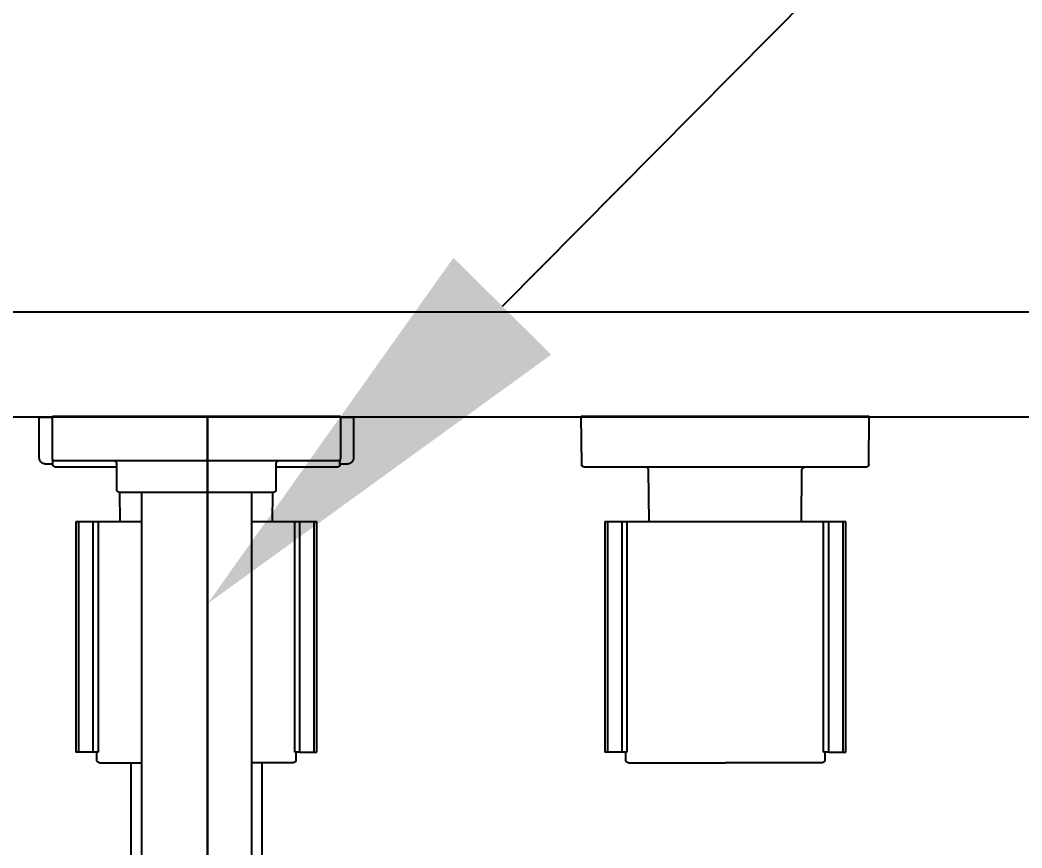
# Model space of a CAD drawing. Header units: metres. Extents: x 198 to 412, y -54 to 17.
# Drawn here: x 258.9327 to 259.1241, y -1.8053 to -1.647 of the extents above; entities that cross this region are included whole.
import ezdxf
from ezdxf import colors
from ezdxf.entities.mleader import LeaderData, LeaderLine
from ezdxf.math import Vec2, Vec3

# ---------------------------------------------------------------- set-up
doc = ezdxf.new("R2010")
doc.units = ezdxf.units.M
doc.header["$LTSCALE"] = 10
for name, color, linetype in [('02', 2, 'Continuous'), ('A-MUROS', 6, 'Continuous'), ('A-Revoques', 1, 'Continuous'), ('A-TEXTOS', 2, 'Continuous'), ('TCOTA', 1, 'Continuous'), ('TM-REVEST', 252, 'Continuous')]:
    doc.layers.add(name, color=color, linetype=linetype)
doc.styles.add('ARIAL', font='arial.ttf')
doc.dimstyles.new('ST-COTA-25', dxfattribs={"dimscale": 0.25, "dimtxt": 0.18, "dimasz": 0.1, "dimexe": 0.18, "dimexo": 0.0625, "dimgap": 0.09, "dimtad": 1, "dimzin": 4, "dimdsep": 46, "dimtxsty": 'ARIAL', "dimblk1": 'COTA_N', "dimblk2": 'COTA_N', "dimsah": 1, "dimcen": 0.09, "dimclrd": 8, "dimclre": 8, "dimclrt": 1, "dimadec": 0, "dimazin": 0, "dimtfac": 1, "dimtix": 1, "dimtmove": 0, "dimatfit": 3, "dimldrblk": 'COTA_N', "dimfxl": 0.18, "dimtolj": 1, "dimtzin": 0, "dimarcsym": 0})

# ---------------------------------------------------------------- blocks, each defined once
blk = doc.blocks.new('A$C4ADF6893')
for p, q in [((-0.0275, 0), (0, 0)), ((-0.0275, -0.00004), (-0.0275, 0)), ((0, 0), (0.0275, 0)), ((0.0275, -0.00004), (0.0275, 0)), ((0.0735, 0), (0.101, 0)), ((0.07358, -0.0092), (0.0735, 0)), ((0.101, 0), (0.1285, 0)), ((0.12842, -0.0092), (0.1285, 0)), ((-0.03, -0.00794), (-0.03, -0.00014)), ((-0.03, -0.00014), (-0.0275, -0.00014)), ((-0.0275, -0.00004), (0, -0.00004)), ((-0.0275, -0.00804), (-0.0275, -0.00004)), ((0, -0.00004), (0.0275, -0.00004)), ((0.0275, -0.00004), (0.0275, -0.00804)), ((0.0275, -0.00014), (0.03, -0.00014)), ((0.03, -0.00014), (0.03, -0.00794)), ((-0.03, -0.00798), (-0.03, -0.00794)), ((-0.03, -0.00802), (-0.03, -0.00798)), ((-0.02999, -0.00806), (-0.03, -0.00802)), ((-0.02999, -0.0081), (-0.02999, -0.00806)), ((-0.02998, -0.00814), (-0.02999, -0.0081)), ((-0.02997, -0.00819), (-0.02998, -0.00814)), ((-0.02996, -0.00823), (-0.02997, -0.00819)), ((-0.02995, -0.00827), (-0.02996, -0.00823)), ((-0.02994, -0.00831), (-0.02995, -0.00827)), ((-0.02993, -0.00835), (-0.02994, -0.00831)), ((-0.02991, -0.00839), (-0.02993, -0.00835)), ((-0.0299, -0.00842), (-0.02991, -0.00839)), ((-0.02988, -0.00846), (-0.0299, -0.00842)), ((-0.02986, -0.0085), (-0.02988, -0.00846)), ((-0.02984, -0.00854), (-0.02986, -0.0085)), ((-0.02982, -0.00857), (-0.02984, -0.00854)), ((-0.02979, -0.00861), (-0.02982, -0.00857)), ((-0.02977, -0.00864), (-0.02979, -0.00861)), ((-0.02975, -0.00867), (-0.02977, -0.00864)), ((-0.02972, -0.00871), (-0.02975, -0.00867)), ((-0.02969, -0.00874), (-0.02972, -0.00871)), ((-0.02966, -0.00877), (-0.02969, -0.00874)), ((-0.02963, -0.0088), (-0.02966, -0.00877)), ((-0.0296, -0.00883), (-0.02963, -0.0088)), ((-0.02957, -0.00885), (-0.0296, -0.00883)), ((-0.02954, -0.00888), (-0.02957, -0.00885)), ((-0.02951, -0.00891), (-0.02954, -0.00888)), ((-0.02947, -0.00893), (-0.02951, -0.00891)), ((-0.02944, -0.00895), (-0.02947, -0.00893)), ((-0.0294, -0.00897), (-0.02944, -0.00895)), ((-0.02936, -0.009), (-0.0294, -0.00897)), ((-0.02933, -0.00901), (-0.02936, -0.009)), ((-0.02929, -0.00903), (-0.02933, -0.00901)), ((-0.02925, -0.00905), (-0.02929, -0.00903)), ((-0.02921, -0.00906), (-0.02925, -0.00905)), ((-0.02917, -0.00908), (-0.02921, -0.00906)), ((-0.02913, -0.00909), (-0.02917, -0.00908)), ((-0.02909, -0.0091), (-0.02913, -0.00909)), ((-0.02905, -0.00911), (-0.02909, -0.0091)), ((-0.02901, -0.00912), (-0.02905, -0.00911)), ((-0.02897, -0.00912), (-0.02901, -0.00912)), ((-0.02893, -0.00913), (-0.02897, -0.00912)), ((-0.02888, -0.00913), (-0.02893, -0.00913)), ((-0.02884, -0.00913), (-0.02888, -0.00913)), ((-0.0288, -0.00914), (-0.02884, -0.00913)), ((-0.02742, -0.00914), (-0.0288, -0.00914)), ((-0.0275, -0.00806), (-0.0275, -0.00804)), ((-0.0275, -0.00807), (-0.0275, -0.00806)), ((-0.0275, -0.00809), (-0.0275, -0.00807)), ((-0.0275, -0.00811), (-0.0275, -0.00809)), ((-0.02749, -0.00813), (-0.0275, -0.00811)), ((-0.02749, -0.00814), (-0.02749, -0.00813)), ((-0.02749, -0.00816), (-0.02749, -0.00814)), ((-0.02748, -0.00818), (-0.02749, -0.00816)), ((-0.02748, -0.00819), (-0.02748, -0.00818)), ((-0.02747, -0.00821), (-0.02748, -0.00819)), ((-0.02746, -0.00823), (-0.02747, -0.00821)), ((-0.02746, -0.00824), (-0.02746, -0.00823)), ((-0.02745, -0.00826), (-0.02746, -0.00824)), ((-0.02744, -0.00827), (-0.02745, -0.00826)), ((-0.02743, -0.00829), (-0.02744, -0.00827)), ((-0.02742, -0.0083), (-0.02743, -0.00829)), ((-0.02742, -0.0092), (-0.02743, -0.0083)), ((-0.02741, -0.00832), (-0.02742, -0.0083)), ((-0.02742, -0.00922), (-0.02742, -0.0092)), ((-0.02742, -0.00924), (-0.02742, -0.00922)), ((-0.02742, -0.00926), (-0.02742, -0.00924)), ((-0.02741, -0.00927), (-0.02742, -0.00926)), ((-0.0274, -0.00833), (-0.02741, -0.00832)), ((-0.02741, -0.00929), (-0.02741, -0.00927)), ((-0.02741, -0.00931), (-0.02741, -0.00929)), ((-0.0274, -0.00932), (-0.02741, -0.00931)), ((-0.02739, -0.00835), (-0.0274, -0.00833)), ((-0.0274, -0.00934), (-0.0274, -0.00932)), ((-0.02739, -0.00936), (-0.0274, -0.00934)), ((-0.02738, -0.00836), (-0.02739, -0.00835)), ((-0.02739, -0.00937), (-0.02739, -0.00936)), ((-0.02738, -0.00939), (-0.02739, -0.00937)), ((-0.02737, -0.00837), (-0.02738, -0.00836)), ((-0.02738, -0.00941), (-0.02738, -0.00939)), ((-0.02737, -0.00942), (-0.02738, -0.00941)), ((-0.02736, -0.00839), (-0.02737, -0.00837)), ((-0.02736, -0.00944), (-0.02737, -0.00942)), ((-0.02735, -0.0084), (-0.02736, -0.00839)), ((-0.02735, -0.00945), (-0.02736, -0.00944)), ((-0.02733, -0.00841), (-0.02735, -0.0084)), ((-0.02734, -0.00947), (-0.02735, -0.00945)), ((-0.02733, -0.00948), (-0.02734, -0.00947)), ((-0.02732, -0.00842), (-0.02733, -0.00841)), ((-0.02732, -0.0095), (-0.02733, -0.00948)), ((-0.02731, -0.00843), (-0.02732, -0.00842)), ((-0.02731, -0.00951), (-0.02732, -0.0095)), ((-0.02729, -0.00844), (-0.02731, -0.00843)), ((-0.0273, -0.00952), (-0.02731, -0.00951)), ((-0.02729, -0.00954), (-0.0273, -0.00952)), ((-0.02728, -0.00845), (-0.02729, -0.00844)), ((-0.02728, -0.00955), (-0.02729, -0.00954)), ((-0.02726, -0.00846), (-0.02728, -0.00845)), ((-0.02727, -0.00956), (-0.02728, -0.00955)), ((-0.02725, -0.00957), (-0.02727, -0.00956)), ((-0.02725, -0.00847), (-0.02726, -0.00846)), ((-0.02723, -0.00848), (-0.02725, -0.00847)), ((-0.02722, -0.00849), (-0.02723, -0.00848)), ((-0.0272, -0.0085), (-0.02722, -0.00849)), ((-0.02719, -0.0085), (-0.0272, -0.0085)), ((-0.02717, -0.00851), (-0.02719, -0.0085)), ((-0.02715, -0.00852), (-0.02717, -0.00851)), ((-0.02714, -0.00852), (-0.02715, -0.00852)), ((-0.02712, -0.00853), (-0.02714, -0.00852)), ((-0.0271, -0.00853), (-0.02712, -0.00853)), ((-0.02709, -0.00853), (-0.0271, -0.00853)), ((-0.02707, -0.00854), (-0.02709, -0.00853)), ((-0.02705, -0.00854), (-0.02707, -0.00854)), ((-0.02703, -0.00854), (-0.02705, -0.00854)), ((-0.02702, -0.00854), (-0.02703, -0.00854)), ((-0.027, -0.00854), (-0.02702, -0.00854)), ((0, -0.00854), (-0.027, -0.00854)), ((-0.01566, -0.00854), (-0.01568, -0.00854)), ((-0.01564, -0.00854), (-0.01566, -0.00854)), ((-0.01562, -0.00855), (-0.01564, -0.00854)), ((-0.01561, -0.00855), (-0.01562, -0.00855)), ((-0.01559, -0.00855), (-0.01561, -0.00855)), ((-0.01557, -0.00856), (-0.01559, -0.00855)), ((-0.01556, -0.00856), (-0.01557, -0.00856)), ((-0.01554, -0.00857), (-0.01556, -0.00856)), ((-0.01552, -0.00857), (-0.01554, -0.00857)), ((-0.01551, -0.00858), (-0.01552, -0.00857)), ((-0.01549, -0.00859), (-0.01551, -0.00858)), ((-0.01548, -0.00859), (-0.01549, -0.00859)), ((-0.01546, -0.0086), (-0.01548, -0.00859)), ((-0.01545, -0.00861), (-0.01546, -0.0086)), ((-0.01543, -0.00862), (-0.01545, -0.00861)), ((-0.01542, -0.00863), (-0.01543, -0.00862)), ((-0.0154, -0.00864), (-0.01542, -0.00863)), ((-0.01539, -0.00865), (-0.0154, -0.00864)), ((-0.01538, -0.00866), (-0.01539, -0.00865)), ((-0.01536, -0.00867), (-0.01538, -0.00866)), ((-0.01535, -0.00868), (-0.01536, -0.00867)), ((-0.01534, -0.0087), (-0.01535, -0.00868)), ((-0.01533, -0.00871), (-0.01534, -0.0087)), ((-0.01531, -0.00872), (-0.01533, -0.00871)), ((-0.0153, -0.00873), (-0.01531, -0.00872)), ((-0.01529, -0.00875), (-0.0153, -0.00873)), ((-0.01528, -0.00876), (-0.01529, -0.00875)), ((-0.01527, -0.00878), (-0.01528, -0.00876)), ((-0.01527, -0.00879), (-0.01527, -0.00878)), ((-0.01526, -0.00881), (-0.01527, -0.00879)), ((-0.01525, -0.00882), (-0.01526, -0.00881)), ((-0.01524, -0.00884), (-0.01525, -0.00882)), ((-0.01524, -0.00885), (-0.01524, -0.00884)), ((-0.01523, -0.00887), (-0.01524, -0.00885)), ((-0.01522, -0.00889), (-0.01523, -0.00887)), ((-0.01522, -0.0089), (-0.01522, -0.00889)), ((-0.01521, -0.00892), (-0.01522, -0.0089)), ((-0.01521, -0.00894), (-0.01521, -0.00892)), ((-0.01521, -0.00895), (-0.01521, -0.00894)), ((-0.0152, -0.00897), (-0.01521, -0.00895)), ((-0.0152, -0.00899), (-0.0152, -0.00897)), ((-0.0152, -0.00901), (-0.0152, -0.00899)), ((-0.0152, -0.00902), (-0.0152, -0.00901)), ((-0.0152, -0.00904), (-0.0152, -0.00902)), ((-0.0152, -0.01404), (-0.0152, -0.00904)), ((0.027, -0.00854), (0, -0.00854)), ((0.01521, -0.00895), (0.0152, -0.00897)), ((0.0152, -0.00897), (0.0152, -0.00899)), ((0.0152, -0.00899), (0.0152, -0.00901)), ((0.0152, -0.00901), (0.0152, -0.00902)), ((0.0152, -0.00902), (0.0152, -0.00904)), ((0.0152, -0.00904), (0.0152, -0.01404)), ((0.01522, -0.0089), (0.01521, -0.00892)), ((0.01521, -0.00892), (0.01521, -0.00894)), ((0.01521, -0.00894), (0.01521, -0.00895)), ((0.01523, -0.00887), (0.01522, -0.00889)), ((0.01522, -0.00889), (0.01522, -0.0089)), ((0.01524, -0.00884), (0.01523, -0.00886)), ((0.01523, -0.00886), (0.01523, -0.00887)), ((0.01525, -0.00882), (0.01524, -0.00884)), ((0.01526, -0.00881), (0.01525, -0.00882)), ((0.01527, -0.00878), (0.01526, -0.00879)), ((0.01526, -0.00879), (0.01526, -0.00881)), ((0.01528, -0.00877), (0.01527, -0.00878)), ((0.01529, -0.00875), (0.01528, -0.00877)), ((0.0153, -0.00874), (0.01529, -0.00875)), ((0.01531, -0.00872), (0.0153, -0.00874)), ((0.01532, -0.00871), (0.01531, -0.00872)), ((0.01534, -0.0087), (0.01532, -0.00871)), ((0.01535, -0.00869), (0.01534, -0.0087)), ((0.01536, -0.00867), (0.01535, -0.00869)), ((0.01537, -0.00866), (0.01536, -0.00867)), ((0.01539, -0.00865), (0.01537, -0.00866)), ((0.0154, -0.00864), (0.01539, -0.00865)), ((0.01541, -0.00863), (0.0154, -0.00864)), ((0.01543, -0.00862), (0.01541, -0.00863)), ((0.01544, -0.00861), (0.01543, -0.00862)), ((0.01546, -0.0086), (0.01544, -0.00861)), ((0.01547, -0.0086), (0.01546, -0.0086)), ((0.01549, -0.00859), (0.01547, -0.0086)), ((0.0155, -0.00858), (0.01549, -0.00859)), ((0.01552, -0.00857), (0.0155, -0.00858)), ((0.01553, -0.00857), (0.01552, -0.00857)), ((0.01555, -0.00856), (0.01553, -0.00857)), ((0.01557, -0.00856), (0.01555, -0.00856)), ((0.01558, -0.00855), (0.01557, -0.00856)), ((0.0156, -0.00855), (0.01558, -0.00855)), ((0.01562, -0.00855), (0.0156, -0.00855)), ((0.01563, -0.00854), (0.01562, -0.00855)), ((0.01565, -0.00854), (0.01563, -0.00854)), ((0.01567, -0.00854), (0.01565, -0.00854)), ((0.01568, -0.00854), (0.01567, -0.00854)), ((0.02702, -0.00854), (0.027, -0.00854)), ((0.02703, -0.00854), (0.02702, -0.00854)), ((0.02705, -0.00854), (0.02703, -0.00854)), ((0.02707, -0.00854), (0.02705, -0.00854)), ((0.02709, -0.00853), (0.02707, -0.00854)), ((0.0271, -0.00853), (0.02709, -0.00853)), ((0.02712, -0.00853), (0.0271, -0.00853)), ((0.02714, -0.00852), (0.02712, -0.00853)), ((0.02715, -0.00852), (0.02714, -0.00852)), ((0.02717, -0.00851), (0.02715, -0.00852)), ((0.02719, -0.0085), (0.02717, -0.00851)), ((0.0272, -0.0085), (0.02719, -0.0085)), ((0.02722, -0.00849), (0.0272, -0.0085)), ((0.02723, -0.00848), (0.02722, -0.00849)), ((0.02725, -0.00847), (0.02723, -0.00848)), ((0.02726, -0.00846), (0.02725, -0.00847)), ((0.02727, -0.00956), (0.02725, -0.00957)), ((0.02728, -0.00845), (0.02726, -0.00846)), ((0.02728, -0.00955), (0.02727, -0.00956)), ((0.02729, -0.00844), (0.02728, -0.00845)), ((0.02729, -0.00954), (0.02728, -0.00955)), ((0.02731, -0.00843), (0.02729, -0.00844)), ((0.0273, -0.00952), (0.02729, -0.00954)), ((0.02731, -0.00951), (0.0273, -0.00952)), ((0.02732, -0.00842), (0.02731, -0.00843)), ((0.02732, -0.0095), (0.02731, -0.00951)), ((0.02733, -0.00841), (0.02732, -0.00842)), ((0.02733, -0.00948), (0.02732, -0.0095)), ((0.02735, -0.0084), (0.02733, -0.00841)), ((0.02734, -0.00947), (0.02733, -0.00948)), ((0.02735, -0.00945), (0.02734, -0.00947)), ((0.02736, -0.00839), (0.02735, -0.0084)), ((0.02736, -0.00944), (0.02735, -0.00945)), ((0.02737, -0.00837), (0.02736, -0.00839)), ((0.02737, -0.00942), (0.02736, -0.00944)), ((0.02738, -0.00836), (0.02737, -0.00837)), ((0.02738, -0.00941), (0.02737, -0.00942)), ((0.02739, -0.00835), (0.02738, -0.00836)), ((0.02739, -0.00937), (0.02738, -0.00939)), ((0.02738, -0.00939), (0.02738, -0.00941)), ((0.0274, -0.00833), (0.02739, -0.00835)), ((0.0274, -0.00934), (0.02739, -0.00936)), ((0.02739, -0.00936), (0.02739, -0.00937)), ((0.02741, -0.00832), (0.0274, -0.00833)), ((0.02741, -0.00931), (0.0274, -0.00932)), ((0.0274, -0.00932), (0.0274, -0.00934)), ((0.02742, -0.0083), (0.02741, -0.00832)), ((0.02742, -0.00926), (0.02741, -0.00927)), ((0.02741, -0.00927), (0.02741, -0.00929)), ((0.02741, -0.00929), (0.02741, -0.00931)), ((0.02743, -0.00829), (0.02742, -0.0083)), ((0.02742, -0.0092), (0.02743, -0.0083)), ((0.0288, -0.00914), (0.02742, -0.00914)), ((0.02742, -0.0092), (0.02742, -0.00922)), ((0.02742, -0.00922), (0.02742, -0.00924)), ((0.02742, -0.00924), (0.02742, -0.00926)), ((0.02744, -0.00827), (0.02743, -0.00829)), ((0.02745, -0.00826), (0.02744, -0.00827)), ((0.02746, -0.00824), (0.02745, -0.00826)), ((0.02747, -0.00821), (0.02746, -0.00823)), ((0.02746, -0.00823), (0.02746, -0.00824)), ((0.02748, -0.00819), (0.02747, -0.00821)), ((0.02749, -0.00816), (0.02748, -0.00818)), ((0.02748, -0.00818), (0.02748, -0.00819)), ((0.0275, -0.00811), (0.02749, -0.00813)), ((0.02749, -0.00813), (0.02749, -0.00814)), ((0.02749, -0.00814), (0.02749, -0.00816)), ((0.0275, -0.00804), (0.0275, -0.00806)), ((0.0275, -0.00806), (0.0275, -0.00807)), ((0.0275, -0.00807), (0.0275, -0.00809)), ((0.0275, -0.00809), (0.0275, -0.00811)), ((0.02884, -0.00913), (0.0288, -0.00914)), ((0.02888, -0.00913), (0.02884, -0.00913)), ((0.02893, -0.00913), (0.02888, -0.00913)), ((0.02897, -0.00912), (0.02893, -0.00913)), ((0.02901, -0.00912), (0.02897, -0.00912)), ((0.02905, -0.00911), (0.02901, -0.00912)), ((0.02909, -0.0091), (0.02905, -0.00911)), ((0.02913, -0.00909), (0.02909, -0.0091)), ((0.02917, -0.00908), (0.02913, -0.00909)), ((0.02921, -0.00906), (0.02917, -0.00908)), ((0.02925, -0.00905), (0.02921, -0.00906)), ((0.02929, -0.00903), (0.02925, -0.00905)), ((0.02933, -0.00901), (0.02929, -0.00903)), ((0.02936, -0.009), (0.02933, -0.00901)), ((0.0294, -0.00897), (0.02936, -0.009)), ((0.02944, -0.00895), (0.0294, -0.00897)), ((0.02947, -0.00893), (0.02944, -0.00895)), ((0.02951, -0.00891), (0.02947, -0.00893)), ((0.02954, -0.00888), (0.02951, -0.00891)), ((0.02957, -0.00885), (0.02954, -0.00888)), ((0.0296, -0.00883), (0.02957, -0.00885)), ((0.02963, -0.0088), (0.0296, -0.00883)), ((0.02966, -0.00877), (0.02963, -0.0088)), ((0.02969, -0.00874), (0.02966, -0.00877)), ((0.02972, -0.00871), (0.02969, -0.00874)), ((0.02975, -0.00867), (0.02972, -0.00871)), ((0.02977, -0.00864), (0.02975, -0.00867)), ((0.02979, -0.00861), (0.02977, -0.00864)), ((0.02982, -0.00857), (0.02979, -0.00861)), ((0.02984, -0.00854), (0.02982, -0.00857)), ((0.02986, -0.0085), (0.02984, -0.00854)), ((0.02988, -0.00846), (0.02986, -0.0085)), ((0.0299, -0.00842), (0.02988, -0.00846)), ((0.02991, -0.00839), (0.0299, -0.00842)), ((0.02993, -0.00835), (0.02991, -0.00839)), ((0.02994, -0.00831), (0.02993, -0.00835)), ((0.02995, -0.00827), (0.02994, -0.00831)), ((0.02996, -0.00823), (0.02995, -0.00827)), ((0.02997, -0.00819), (0.02996, -0.00823)), ((0.02998, -0.00814), (0.02997, -0.00819)), ((0.02999, -0.0081), (0.02998, -0.00814)), ((0.03, -0.00802), (0.02999, -0.00806)), ((0.02999, -0.00806), (0.02999, -0.0081)), ((0.03, -0.00794), (0.03, -0.00798)), ((0.03, -0.00798), (0.03, -0.00802)), ((0.07358, -0.00922), (0.07358, -0.0092)), ((0.07358, -0.00924), (0.07358, -0.00922)), ((0.07358, -0.00926), (0.07358, -0.00924)), ((0.07359, -0.00927), (0.07358, -0.00926)), ((0.07359, -0.00929), (0.07359, -0.00927)), ((0.07359, -0.00931), (0.07359, -0.00929)), ((0.0736, -0.00932), (0.07359, -0.00931)), ((0.0736, -0.00934), (0.0736, -0.00932)), ((0.07361, -0.00936), (0.0736, -0.00934)), ((0.07361, -0.00937), (0.07361, -0.00936)), ((0.07362, -0.00939), (0.07361, -0.00937)), ((0.07362, -0.00941), (0.07362, -0.00939)), ((0.07363, -0.00942), (0.07362, -0.00941)), ((0.07364, -0.00944), (0.07363, -0.00942)), ((0.07365, -0.00945), (0.07364, -0.00944)), ((0.07366, -0.00947), (0.07365, -0.00945)), ((0.07367, -0.00948), (0.07366, -0.00947)), ((0.07368, -0.0095), (0.07367, -0.00948)), ((0.07369, -0.00951), (0.07368, -0.0095)), ((0.0737, -0.00952), (0.07369, -0.00951)), ((0.07371, -0.00954), (0.0737, -0.00952)), ((0.07372, -0.00955), (0.07371, -0.00954)), ((0.07373, -0.00956), (0.07372, -0.00955)), ((0.07375, -0.00957), (0.07373, -0.00956)), ((0.12827, -0.00956), (0.12825, -0.00957)), ((0.12828, -0.00955), (0.12827, -0.00956)), ((0.12829, -0.00954), (0.12828, -0.00955)), ((0.1283, -0.00952), (0.12829, -0.00954)), ((0.12831, -0.00951), (0.1283, -0.00952)), ((0.12832, -0.0095), (0.12831, -0.00951)), ((0.12833, -0.00948), (0.12832, -0.0095)), ((0.12834, -0.00947), (0.12833, -0.00948)), ((0.12835, -0.00945), (0.12834, -0.00947)), ((0.12836, -0.00944), (0.12835, -0.00945)), ((0.12837, -0.00942), (0.12836, -0.00944)), ((0.12838, -0.00941), (0.12837, -0.00942)), ((0.12839, -0.00937), (0.12838, -0.00939)), ((0.12838, -0.00939), (0.12838, -0.00941)), ((0.1284, -0.00934), (0.12839, -0.00936)), ((0.12839, -0.00936), (0.12839, -0.00937)), ((0.12841, -0.00931), (0.1284, -0.00932)), ((0.1284, -0.00932), (0.1284, -0.00934)), ((0.12842, -0.00926), (0.12841, -0.00927)), ((0.12841, -0.00927), (0.12841, -0.00929)), ((0.12841, -0.00929), (0.12841, -0.00931)), ((0.12842, -0.0092), (0.12842, -0.00922)), ((0.12842, -0.00922), (0.12842, -0.00924)), ((0.12842, -0.00924), (0.12842, -0.00926)), ((-0.02724, -0.00958), (-0.02725, -0.00957)), ((-0.02723, -0.0096), (-0.02724, -0.00958)), ((-0.02721, -0.00961), (-0.02723, -0.0096)), ((-0.0272, -0.00962), (-0.02721, -0.00961)), ((-0.02718, -0.00962), (-0.0272, -0.00962)), ((-0.02717, -0.00963), (-0.02718, -0.00962)), ((-0.02715, -0.00964), (-0.02717, -0.00963)), ((-0.02714, -0.00965), (-0.02715, -0.00964)), ((-0.02712, -0.00966), (-0.02714, -0.00965)), ((-0.02711, -0.00966), (-0.02712, -0.00966)), ((-0.02709, -0.00967), (-0.02711, -0.00966)), ((-0.02707, -0.00968), (-0.02709, -0.00967)), ((-0.02706, -0.00968), (-0.02707, -0.00968)), ((-0.02704, -0.00969), (-0.02706, -0.00968)), ((-0.02702, -0.00969), (-0.02704, -0.00969)), ((-0.02701, -0.00969), (-0.02702, -0.00969)), ((-0.02699, -0.0097), (-0.02701, -0.00969)), ((-0.02697, -0.0097), (-0.02699, -0.0097)), ((-0.02695, -0.0097), (-0.02697, -0.0097)), ((-0.02694, -0.0097), (-0.02695, -0.0097)), ((-0.02692, -0.0097), (-0.02694, -0.0097)), ((-0.0152, -0.0097), (-0.02692, -0.0097)), ((-0.0152, -0.0097), (-0.01521, -0.0097)), ((0.02692, -0.0097), (0.0152, -0.0097)), ((0.0152, -0.0097), (0.01521, -0.0097)), ((0.02694, -0.0097), (0.02692, -0.0097)), ((0.02695, -0.0097), (0.02694, -0.0097)), ((0.02697, -0.0097), (0.02695, -0.0097)), ((0.02699, -0.0097), (0.02697, -0.0097)), ((0.02701, -0.00969), (0.02699, -0.0097)), ((0.02702, -0.00969), (0.02701, -0.00969)), ((0.02704, -0.00969), (0.02702, -0.00969)), ((0.02706, -0.00968), (0.02704, -0.00969)), ((0.02707, -0.00968), (0.02706, -0.00968)), ((0.02709, -0.00967), (0.02707, -0.00968)), ((0.02711, -0.00966), (0.02709, -0.00967)), ((0.02712, -0.00966), (0.02711, -0.00966)), ((0.02714, -0.00965), (0.02712, -0.00966)), ((0.02715, -0.00964), (0.02714, -0.00965)), ((0.02717, -0.00963), (0.02715, -0.00964)), ((0.02718, -0.00962), (0.02717, -0.00963)), ((0.0272, -0.00962), (0.02718, -0.00962)), ((0.02721, -0.00961), (0.0272, -0.00962)), ((0.02723, -0.0096), (0.02721, -0.00961)), ((0.02724, -0.00958), (0.02723, -0.0096)), ((0.02725, -0.00957), (0.02724, -0.00958)), ((0.07376, -0.00958), (0.07375, -0.00957)), ((0.07377, -0.0096), (0.07376, -0.00958)), ((0.07379, -0.00961), (0.07377, -0.0096)), ((0.0738, -0.00962), (0.07379, -0.00961)), ((0.07382, -0.00962), (0.0738, -0.00962)), ((0.07383, -0.00963), (0.07382, -0.00962)), ((0.07385, -0.00964), (0.07383, -0.00963)), ((0.07386, -0.00965), (0.07385, -0.00964)), ((0.07388, -0.00966), (0.07386, -0.00965)), ((0.07389, -0.00966), (0.07388, -0.00966)), ((0.07391, -0.00967), (0.07389, -0.00966)), ((0.07393, -0.00968), (0.07391, -0.00967)), ((0.07394, -0.00968), (0.07393, -0.00968)), ((0.07396, -0.00969), (0.07394, -0.00968)), ((0.07398, -0.00969), (0.07396, -0.00969)), ((0.07399, -0.00969), (0.07398, -0.00969)), ((0.07401, -0.0097), (0.07399, -0.00969)), ((0.07403, -0.0097), (0.07401, -0.0097)), ((0.07405, -0.0097), (0.07403, -0.0097)), ((0.07406, -0.0097), (0.07405, -0.0097)), ((0.07408, -0.0097), (0.07406, -0.0097)), ((0.101, -0.0097), (0.07408, -0.0097)), ((0.08581, -0.0097), (0.08579, -0.0097)), ((0.08583, -0.0097), (0.08581, -0.0097)), ((0.08585, -0.00971), (0.08583, -0.0097)), ((0.08587, -0.00971), (0.08585, -0.00971)), ((0.08589, -0.00972), (0.08587, -0.00971)), ((0.08591, -0.00972), (0.08589, -0.00972)), ((0.08593, -0.00973), (0.08591, -0.00972)), ((0.08595, -0.00973), (0.08593, -0.00973)), ((0.08597, -0.00974), (0.08595, -0.00973)), ((0.08599, -0.00975), (0.08597, -0.00974)), ((0.08601, -0.00976), (0.08599, -0.00975)), ((0.08603, -0.00976), (0.08601, -0.00976)), ((0.08605, -0.00977), (0.08603, -0.00976)), ((0.08606, -0.00978), (0.08605, -0.00977)), ((0.08608, -0.00979), (0.08606, -0.00978)), ((0.0861, -0.00981), (0.08608, -0.00979)), ((0.08611, -0.00982), (0.0861, -0.00981)), ((0.08613, -0.00983), (0.08611, -0.00982)), ((0.08615, -0.00984), (0.08613, -0.00983)), ((0.08616, -0.00986), (0.08615, -0.00984)), ((0.08618, -0.00987), (0.08616, -0.00986)), ((0.08619, -0.00989), (0.08618, -0.00987)), ((0.08621, -0.0099), (0.08619, -0.00989)), ((0.08622, -0.00992), (0.08621, -0.0099)), ((0.08623, -0.00993), (0.08622, -0.00992)), ((0.08624, -0.00995), (0.08623, -0.00993)), ((0.08626, -0.00997), (0.08624, -0.00995)), ((0.08627, -0.00998), (0.08626, -0.00997)), ((0.08628, -0.01), (0.08627, -0.00998)), ((0.08629, -0.01002), (0.08628, -0.01)), ((0.0863, -0.01004), (0.08629, -0.01002)), ((0.0863, -0.01006), (0.0863, -0.01004)), ((0.08631, -0.01007), (0.0863, -0.01006)), ((0.08632, -0.01009), (0.08631, -0.01007)), ((0.08633, -0.01011), (0.08632, -0.01009)), ((0.08633, -0.01013), (0.08633, -0.01011)), ((0.08634, -0.01015), (0.08633, -0.01013)), ((0.08634, -0.01017), (0.08634, -0.01015)), ((0.08635, -0.01019), (0.08634, -0.01017)), ((0.08635, -0.01021), (0.08635, -0.01019)), ((0.08635, -0.01023), (0.08635, -0.01021)), ((0.08636, -0.01025), (0.08635, -0.01023)), ((0.08636, -0.01027), (0.08636, -0.01025)), ((0.08636, -0.01029), (0.08636, -0.01027)), ((0.08644, -0.0202), (0.08636, -0.01029)), ((0.12792, -0.0097), (0.101, -0.0097)), ((0.11556, -0.0202), (0.11564, -0.01029)), ((0.11564, -0.01025), (0.11565, -0.01023)), ((0.11564, -0.01027), (0.11564, -0.01025)), ((0.11564, -0.01029), (0.11564, -0.01027)), ((0.11565, -0.01019), (0.11566, -0.01017)), ((0.11565, -0.01021), (0.11565, -0.01019)), ((0.11565, -0.01023), (0.11565, -0.01021)), ((0.11566, -0.01015), (0.11567, -0.01013)), ((0.11566, -0.01017), (0.11566, -0.01015)), ((0.11567, -0.01011), (0.11568, -0.01009)), ((0.11567, -0.01013), (0.11567, -0.01011)), ((0.11568, -0.01009), (0.11569, -0.01007)), ((0.11569, -0.01007), (0.1157, -0.01006)), ((0.1157, -0.01004), (0.11571, -0.01002)), ((0.1157, -0.01006), (0.1157, -0.01004)), ((0.11571, -0.01002), (0.11572, -0.01)), ((0.11572, -0.01), (0.11573, -0.00998)), ((0.11573, -0.00998), (0.11574, -0.00997)), ((0.11574, -0.00997), (0.11576, -0.00995)), ((0.11576, -0.00995), (0.11577, -0.00993)), ((0.11577, -0.00993), (0.11578, -0.00992)), ((0.11578, -0.00992), (0.11579, -0.0099)), ((0.11579, -0.0099), (0.11581, -0.00989)), ((0.11581, -0.00989), (0.11582, -0.00987)), ((0.11582, -0.00987), (0.11584, -0.00986)), ((0.11584, -0.00986), (0.11585, -0.00984)), ((0.11585, -0.00984), (0.11587, -0.00983)), ((0.11587, -0.00983), (0.11589, -0.00982)), ((0.11589, -0.00982), (0.1159, -0.00981)), ((0.1159, -0.00981), (0.11592, -0.00979)), ((0.11592, -0.00979), (0.11594, -0.00978)), ((0.11594, -0.00978), (0.11595, -0.00977)), ((0.11595, -0.00977), (0.11597, -0.00976)), ((0.11597, -0.00976), (0.11599, -0.00976)), ((0.11599, -0.00976), (0.11601, -0.00975)), ((0.11601, -0.00975), (0.11603, -0.00974)), ((0.11603, -0.00974), (0.11605, -0.00973)), ((0.11605, -0.00973), (0.11607, -0.00973)), ((0.11607, -0.00973), (0.11609, -0.00972)), ((0.11609, -0.00972), (0.11611, -0.00972)), ((0.11611, -0.00972), (0.11613, -0.00971)), ((0.11613, -0.00971), (0.11615, -0.00971)), ((0.11615, -0.00971), (0.11617, -0.0097)), ((0.11617, -0.0097), (0.11619, -0.0097)), ((0.11619, -0.0097), (0.11621, -0.0097)), ((0.12794, -0.0097), (0.12792, -0.0097)), ((0.12795, -0.0097), (0.12794, -0.0097)), ((0.12797, -0.0097), (0.12795, -0.0097)), ((0.12799, -0.0097), (0.12797, -0.0097)), ((0.12801, -0.00969), (0.12799, -0.0097)), ((0.12802, -0.00969), (0.12801, -0.00969)), ((0.12804, -0.00969), (0.12802, -0.00969)), ((0.12806, -0.00968), (0.12804, -0.00969)), ((0.12807, -0.00968), (0.12806, -0.00968)), ((0.12809, -0.00967), (0.12807, -0.00968)), ((0.12811, -0.00966), (0.12809, -0.00967)), ((0.12812, -0.00966), (0.12811, -0.00966)), ((0.12814, -0.00965), (0.12812, -0.00966)), ((0.12815, -0.00964), (0.12814, -0.00965)), ((0.12817, -0.00963), (0.12815, -0.00964)), ((0.12818, -0.00962), (0.12817, -0.00963)), ((0.1282, -0.00962), (0.12818, -0.00962)), ((0.12821, -0.00961), (0.1282, -0.00962)), ((0.12823, -0.0096), (0.12821, -0.00961)), ((0.12824, -0.00958), (0.12823, -0.0096)), ((0.12825, -0.00957), (0.12824, -0.00958)), ((-0.0152, -0.01406), (-0.0152, -0.01404)), ((-0.0152, -0.01407), (-0.0152, -0.01406)), ((-0.0152, -0.01409), (-0.0152, -0.01407)), ((-0.0152, -0.01411), (-0.0152, -0.01409)), ((-0.01519, -0.01413), (-0.0152, -0.01411)), ((-0.01519, -0.01414), (-0.01519, -0.01413)), ((-0.01519, -0.01416), (-0.01519, -0.01414)), ((-0.01518, -0.01418), (-0.01519, -0.01416)), ((-0.01518, -0.01419), (-0.01518, -0.01418)), ((-0.01517, -0.01421), (-0.01518, -0.01419)), ((-0.01516, -0.01423), (-0.01517, -0.01421)), ((-0.01516, -0.01424), (-0.01516, -0.01423)), ((-0.01515, -0.01426), (-0.01516, -0.01424)), ((-0.01514, -0.01427), (-0.01515, -0.01426)), ((-0.01513, -0.01429), (-0.01514, -0.01427)), ((-0.01512, -0.0143), (-0.01513, -0.01429)), ((-0.01511, -0.01432), (-0.01512, -0.0143)), ((-0.0151, -0.01433), (-0.01511, -0.01432)), ((-0.01509, -0.01435), (-0.0151, -0.01433)), ((-0.01508, -0.01436), (-0.01509, -0.01435)), ((-0.01507, -0.01437), (-0.01508, -0.01436)), ((-0.01506, -0.01439), (-0.01507, -0.01437)), ((-0.01505, -0.0144), (-0.01506, -0.01439)), ((-0.01503, -0.01441), (-0.01505, -0.0144)), ((-0.01502, -0.01442), (-0.01503, -0.01441)), ((-0.01501, -0.01443), (-0.01502, -0.01442)), ((-0.01499, -0.01444), (-0.01501, -0.01443)), ((-0.01498, -0.01445), (-0.01499, -0.01444)), ((-0.01496, -0.01446), (-0.01498, -0.01445)), ((-0.01495, -0.01447), (-0.01496, -0.01446)), ((-0.01493, -0.01448), (-0.01495, -0.01447)), ((-0.01492, -0.01449), (-0.01493, -0.01448)), ((-0.0149, -0.0145), (-0.01492, -0.01449)), ((-0.01489, -0.0145), (-0.0149, -0.0145)), ((-0.01487, -0.01451), (-0.01489, -0.0145)), ((-0.01485, -0.01452), (-0.01487, -0.01451)), ((-0.01484, -0.01452), (-0.01485, -0.01452)), ((-0.01482, -0.01453), (-0.01484, -0.01452)), ((-0.0148, -0.01453), (-0.01482, -0.01453)), ((-0.01479, -0.01453), (-0.0148, -0.01453)), ((-0.01477, -0.01454), (-0.01479, -0.01453)), ((-0.01475, -0.01454), (-0.01477, -0.01454)), ((-0.01473, -0.01454), (-0.01475, -0.01454)), ((-0.01472, -0.01454), (-0.01473, -0.01454)), ((-0.0147, -0.01454), (-0.01472, -0.01454)), ((0, -0.01454), (-0.0147, -0.01454)), ((-0.01456, -0.0202), (-0.01461, -0.01454)), ((-0.0105, -0.01454), (-0.0105, -0.10504)), ((0.0147, -0.01454), (0, -0.01454)), ((0.0105, -0.01454), (0.0105, -0.10504)), ((0.01456, -0.0202), (0.01461, -0.01454)), ((0.01472, -0.01454), (0.0147, -0.01454)), ((0.01473, -0.01454), (0.01472, -0.01454)), ((0.01475, -0.01454), (0.01473, -0.01454)), ((0.01477, -0.01454), (0.01475, -0.01454)), ((0.01479, -0.01453), (0.01477, -0.01454)), ((0.0148, -0.01453), (0.01479, -0.01453)), ((0.01482, -0.01453), (0.0148, -0.01453)), ((0.01484, -0.01452), (0.01482, -0.01453)), ((0.01485, -0.01452), (0.01484, -0.01452)), ((0.01487, -0.01451), (0.01485, -0.01452)), ((0.01489, -0.0145), (0.01487, -0.01451)), ((0.0149, -0.0145), (0.01489, -0.0145)), ((0.01492, -0.01449), (0.0149, -0.0145)), ((0.01493, -0.01448), (0.01492, -0.01449)), ((0.01495, -0.01447), (0.01493, -0.01448)), ((0.01496, -0.01446), (0.01495, -0.01447)), ((0.01498, -0.01445), (0.01496, -0.01446)), ((0.01499, -0.01444), (0.01498, -0.01445)), ((0.01501, -0.01443), (0.01499, -0.01444)), ((0.01502, -0.01442), (0.01501, -0.01443)), ((0.01503, -0.01441), (0.01502, -0.01442)), ((0.01505, -0.0144), (0.01503, -0.01441)), ((0.01506, -0.01439), (0.01505, -0.0144)), ((0.01507, -0.01437), (0.01506, -0.01439)), ((0.01508, -0.01436), (0.01507, -0.01437)), ((0.01509, -0.01435), (0.01508, -0.01436)), ((0.0151, -0.01433), (0.01509, -0.01435)), ((0.01511, -0.01432), (0.0151, -0.01433)), ((0.01512, -0.0143), (0.01511, -0.01432)), ((0.01513, -0.01429), (0.01512, -0.0143)), ((0.01514, -0.01427), (0.01513, -0.01429)), ((0.01515, -0.01426), (0.01514, -0.01427)), ((0.01516, -0.01424), (0.01515, -0.01426)), ((0.01517, -0.01421), (0.01516, -0.01423)), ((0.01516, -0.01423), (0.01516, -0.01424)), ((0.01518, -0.01419), (0.01517, -0.01421)), ((0.01519, -0.01416), (0.01518, -0.01418)), ((0.01518, -0.01418), (0.01518, -0.01419)), ((0.0152, -0.01411), (0.01519, -0.01413)), ((0.01519, -0.01413), (0.01519, -0.01414)), ((0.01519, -0.01414), (0.01519, -0.01416)), ((0.0152, -0.01404), (0.0152, -0.01406)), ((0.0152, -0.01406), (0.0152, -0.01407)), ((0.0152, -0.01407), (0.0152, -0.01409)), ((0.0152, -0.01409), (0.0152, -0.01411)), ((-0.023, -0.0202), (-0.023, -0.0642)), ((-0.0225, -0.0202), (-0.023, -0.0202)), ((-0.0225, -0.0202), (-0.0225, -0.0642)), ((-0.01977, -0.0202), (-0.0225, -0.0202)), ((-0.01977, -0.0202), (-0.01977, -0.0642)), ((-0.01879, -0.0202), (-0.01977, -0.0202)), ((-0.0105, -0.0202), (-0.01879, -0.0202)), ((-0.01879, -0.0202), (-0.01879, -0.0642)), ((0.01879, -0.0202), (0.0105, -0.0202)), ((0.01879, -0.0642), (0.01879, -0.0202)), ((0.01977, -0.0202), (0.01879, -0.0202)), ((0.0225, -0.0202), (0.01977, -0.0202)), ((0.01977, -0.0642), (0.01977, -0.0202)), ((0.0225, -0.0642), (0.0225, -0.0202)), ((0.023, -0.0202), (0.0225, -0.0202)), ((0.023, -0.0642), (0.023, -0.0202)), ((0.0785, -0.0202), (0.078, -0.0202)), ((0.078, -0.0202), (0.078, -0.0642)), ((0.0785, -0.0202), (0.0785, -0.0642)), ((0.08123, -0.0202), (0.0785, -0.0202)), ((0.08123, -0.0202), (0.08123, -0.0642)), ((0.08221, -0.0202), (0.08123, -0.0202)), ((0.08221, -0.0202), (0.08221, -0.0642)), ((0.101, -0.0202), (0.08221, -0.0202)), ((0.11979, -0.0202), (0.101, -0.0202)), ((0.12077, -0.0202), (0.11979, -0.0202)), ((0.11979, -0.0642), (0.11979, -0.0202)), ((0.12077, -0.0642), (0.12077, -0.0202)), ((0.1235, -0.0202), (0.12077, -0.0202)), ((0.1235, -0.0642), (0.1235, -0.0202)), ((0.124, -0.0202), (0.1235, -0.0202)), ((0.124, -0.0642), (0.124, -0.0202)), ((-0.0225, -0.0642), (-0.023, -0.0642)), ((-0.01977, -0.0642), (-0.0225, -0.0642)), ((-0.01879, -0.0642), (-0.01977, -0.0642)), ((-0.019, -0.0657), (-0.019, -0.0642)), ((0.01977, -0.0642), (0.01879, -0.0642)), ((0.019, -0.0642), (0.019, -0.0657)), ((0.01977, -0.0642), (0.0225, -0.0642)), ((0.0225, -0.0642), (0.023, -0.0642)), ((0.0785, -0.0642), (0.078, -0.0642)), ((0.08123, -0.0642), (0.0785, -0.0642)), ((0.08221, -0.0642), (0.08123, -0.0642)), ((0.082, -0.0657), (0.082, -0.0642)), ((0.12077, -0.0642), (0.11979, -0.0642)), ((0.12, -0.0642), (0.12, -0.0657)), ((0.12077, -0.0642), (0.1235, -0.0642)), ((0.1235, -0.0642), (0.124, -0.0642)), ((-0.019, -0.06572), (-0.019, -0.0657)), ((-0.019, -0.06573), (-0.019, -0.06572)), ((-0.019, -0.06575), (-0.019, -0.06573)), ((-0.019, -0.06577), (-0.019, -0.06575)), ((-0.01899, -0.06579), (-0.019, -0.06577)), ((-0.01899, -0.0658), (-0.01899, -0.06579)), ((-0.01899, -0.06582), (-0.01899, -0.0658)), ((-0.01898, -0.06584), (-0.01899, -0.06582)), ((-0.01898, -0.06585), (-0.01898, -0.06584)), ((-0.01897, -0.06587), (-0.01898, -0.06585)), ((-0.01896, -0.06589), (-0.01897, -0.06587)), ((-0.01896, -0.0659), (-0.01896, -0.06589)), ((-0.01895, -0.06592), (-0.01896, -0.0659)), ((-0.01894, -0.06593), (-0.01895, -0.06592)), ((-0.01893, -0.06595), (-0.01894, -0.06593)), ((-0.01892, -0.06596), (-0.01893, -0.06595)), ((-0.01891, -0.06598), (-0.01892, -0.06596)), ((-0.0189, -0.06599), (-0.01891, -0.06598)), ((-0.01889, -0.06601), (-0.0189, -0.06599)), ((-0.01888, -0.06602), (-0.01889, -0.06601)), ((-0.01887, -0.06603), (-0.01888, -0.06602)), ((-0.01886, -0.06605), (-0.01887, -0.06603)), ((-0.01885, -0.06606), (-0.01886, -0.06605)), ((-0.01883, -0.06607), (-0.01885, -0.06606)), ((-0.01882, -0.06608), (-0.01883, -0.06607)), ((-0.01881, -0.06609), (-0.01882, -0.06608)), ((-0.01879, -0.0661), (-0.01881, -0.06609)), ((-0.01878, -0.06611), (-0.01879, -0.0661)), ((-0.01876, -0.06612), (-0.01878, -0.06611)), ((-0.01875, -0.06613), (-0.01876, -0.06612)), ((-0.01873, -0.06614), (-0.01875, -0.06613)), ((-0.01872, -0.06615), (-0.01873, -0.06614)), ((-0.0187, -0.06616), (-0.01872, -0.06615)), ((-0.01869, -0.06616), (-0.0187, -0.06616)), ((-0.01867, -0.06617), (-0.01869, -0.06616)), ((-0.01865, -0.06618), (-0.01867, -0.06617)), ((-0.01864, -0.06618), (-0.01865, -0.06618)), ((-0.01862, -0.06619), (-0.01864, -0.06618)), ((-0.0186, -0.06619), (-0.01862, -0.06619)), ((-0.01859, -0.06619), (-0.0186, -0.06619)), ((-0.01857, -0.0662), (-0.01859, -0.06619)), ((-0.01855, -0.0662), (-0.01857, -0.0662)), ((-0.01853, -0.0662), (-0.01855, -0.0662)), ((-0.01852, -0.0662), (-0.01853, -0.0662)), ((-0.0185, -0.0662), (-0.01852, -0.0662)), ((-0.0185, -0.0662), (-0.0105, -0.0662)), ((-0.01247, -0.07934), (-0.01247, -0.0662)), ((0.0185, -0.0662), (0.0105, -0.0662)), ((0.01247, -0.0662), (0.01247, -0.07934)), ((0.01852, -0.0662), (0.0185, -0.0662)), ((0.01853, -0.0662), (0.01852, -0.0662)), ((0.01855, -0.0662), (0.01853, -0.0662)), ((0.01857, -0.0662), (0.01855, -0.0662)), ((0.01859, -0.06619), (0.01857, -0.0662)), ((0.0186, -0.06619), (0.01859, -0.06619)), ((0.01862, -0.06619), (0.0186, -0.06619)), ((0.01864, -0.06618), (0.01862, -0.06619)), ((0.01865, -0.06618), (0.01864, -0.06618)), ((0.01867, -0.06617), (0.01865, -0.06618)), ((0.01869, -0.06616), (0.01867, -0.06617)), ((0.0187, -0.06616), (0.01869, -0.06616)), ((0.01872, -0.06615), (0.0187, -0.06616)), ((0.01873, -0.06614), (0.01872, -0.06615)), ((0.01875, -0.06613), (0.01873, -0.06614)), ((0.01876, -0.06612), (0.01875, -0.06613)), ((0.01878, -0.06611), (0.01876, -0.06612)), ((0.01879, -0.0661), (0.01878, -0.06611)), ((0.01881, -0.06609), (0.01879, -0.0661)), ((0.01882, -0.06608), (0.01881, -0.06609)), ((0.01883, -0.06607), (0.01882, -0.06608)), ((0.01885, -0.06606), (0.01883, -0.06607)), ((0.01886, -0.06605), (0.01885, -0.06606)), ((0.01887, -0.06603), (0.01886, -0.06605)), ((0.01888, -0.06602), (0.01887, -0.06603)), ((0.01889, -0.06601), (0.01888, -0.06602)), ((0.0189, -0.06599), (0.01889, -0.06601)), ((0.01891, -0.06598), (0.0189, -0.06599)), ((0.01892, -0.06596), (0.01891, -0.06598)), ((0.01893, -0.06595), (0.01892, -0.06596)), ((0.01894, -0.06593), (0.01893, -0.06595)), ((0.01895, -0.06592), (0.01894, -0.06593)), ((0.01896, -0.0659), (0.01895, -0.06592)), ((0.01897, -0.06587), (0.01896, -0.06589)), ((0.01896, -0.06589), (0.01896, -0.0659)), ((0.01898, -0.06585), (0.01897, -0.06587)), ((0.01899, -0.06582), (0.01898, -0.06584)), ((0.01898, -0.06584), (0.01898, -0.06585)), ((0.019, -0.06577), (0.01899, -0.06579)), ((0.01899, -0.06579), (0.01899, -0.0658)), ((0.01899, -0.0658), (0.01899, -0.06582)), ((0.019, -0.0657), (0.019, -0.06572)), ((0.019, -0.06572), (0.019, -0.06573)), ((0.019, -0.06573), (0.019, -0.06575)), ((0.019, -0.06575), (0.019, -0.06577)), ((0.082, -0.06572), (0.082, -0.0657)), ((0.082, -0.06573), (0.082, -0.06572)), ((0.082, -0.06575), (0.082, -0.06573)), ((0.082, -0.06577), (0.082, -0.06575)), ((0.08201, -0.06579), (0.082, -0.06577)), ((0.08201, -0.0658), (0.08201, -0.06579)), ((0.08201, -0.06582), (0.08201, -0.0658)), ((0.08202, -0.06584), (0.08201, -0.06582)), ((0.08202, -0.06585), (0.08202, -0.06584)), ((0.08203, -0.06587), (0.08202, -0.06585)), ((0.08204, -0.06589), (0.08203, -0.06587)), ((0.08204, -0.0659), (0.08204, -0.06589)), ((0.08205, -0.06592), (0.08204, -0.0659)), ((0.08206, -0.06593), (0.08205, -0.06592)), ((0.08207, -0.06595), (0.08206, -0.06593)), ((0.08208, -0.06596), (0.08207, -0.06595)), ((0.08209, -0.06598), (0.08208, -0.06596)), ((0.0821, -0.06599), (0.08209, -0.06598)), ((0.08211, -0.06601), (0.0821, -0.06599)), ((0.08212, -0.06602), (0.08211, -0.06601)), ((0.08213, -0.06603), (0.08212, -0.06602)), ((0.08214, -0.06605), (0.08213, -0.06603)), ((0.08215, -0.06606), (0.08214, -0.06605)), ((0.08217, -0.06607), (0.08215, -0.06606)), ((0.08218, -0.06608), (0.08217, -0.06607)), ((0.08219, -0.06609), (0.08218, -0.06608)), ((0.08221, -0.0661), (0.08219, -0.06609)), ((0.08222, -0.06611), (0.08221, -0.0661)), ((0.08224, -0.06612), (0.08222, -0.06611)), ((0.08225, -0.06613), (0.08224, -0.06612)), ((0.08227, -0.06614), (0.08225, -0.06613)), ((0.08228, -0.06615), (0.08227, -0.06614)), ((0.0823, -0.06616), (0.08228, -0.06615)), ((0.08231, -0.06616), (0.0823, -0.06616)), ((0.08233, -0.06617), (0.08231, -0.06616)), ((0.08235, -0.06618), (0.08233, -0.06617)), ((0.08236, -0.06618), (0.08235, -0.06618)), ((0.08238, -0.06619), (0.08236, -0.06618)), ((0.0824, -0.06619), (0.08238, -0.06619)), ((0.08241, -0.06619), (0.0824, -0.06619)), ((0.08243, -0.0662), (0.08241, -0.06619)), ((0.08245, -0.0662), (0.08243, -0.0662)), ((0.08247, -0.0662), (0.08245, -0.0662)), ((0.08248, -0.0662), (0.08247, -0.0662)), ((0.0825, -0.0662), (0.08248, -0.0662)), ((0.0825, -0.0662), (0.101, -0.0662)), ((0.1195, -0.0662), (0.101, -0.0662)), ((0.11952, -0.0662), (0.1195, -0.0662)), ((0.11953, -0.0662), (0.11952, -0.0662)), ((0.11955, -0.0662), (0.11953, -0.0662)), ((0.11957, -0.0662), (0.11955, -0.0662)), ((0.11959, -0.06619), (0.11957, -0.0662)), ((0.1196, -0.06619), (0.11959, -0.06619)), ((0.11962, -0.06619), (0.1196, -0.06619)), ((0.11964, -0.06618), (0.11962, -0.06619)), ((0.11965, -0.06618), (0.11964, -0.06618)), ((0.11967, -0.06617), (0.11965, -0.06618)), ((0.11969, -0.06616), (0.11967, -0.06617)), ((0.1197, -0.06616), (0.11969, -0.06616)), ((0.11972, -0.06615), (0.1197, -0.06616)), ((0.11973, -0.06614), (0.11972, -0.06615)), ((0.11975, -0.06613), (0.11973, -0.06614)), ((0.11976, -0.06612), (0.11975, -0.06613)), ((0.11978, -0.06611), (0.11976, -0.06612)), ((0.11979, -0.0661), (0.11978, -0.06611)), ((0.11981, -0.06609), (0.11979, -0.0661)), ((0.11982, -0.06608), (0.11981, -0.06609)), ((0.11983, -0.06607), (0.11982, -0.06608)), ((0.11985, -0.06606), (0.11983, -0.06607)), ((0.11986, -0.06605), (0.11985, -0.06606)), ((0.11987, -0.06603), (0.11986, -0.06605)), ((0.11988, -0.06602), (0.11987, -0.06603)), ((0.11989, -0.06601), (0.11988, -0.06602)), ((0.1199, -0.06599), (0.11989, -0.06601)), ((0.11991, -0.06598), (0.1199, -0.06599)), ((0.11992, -0.06596), (0.11991, -0.06598)), ((0.11993, -0.06595), (0.11992, -0.06596)), ((0.11994, -0.06593), (0.11993, -0.06595)), ((0.11995, -0.06592), (0.11994, -0.06593)), ((0.11996, -0.0659), (0.11995, -0.06592)), ((0.11997, -0.06587), (0.11996, -0.06589)), ((0.11996, -0.06589), (0.11996, -0.0659)), ((0.11998, -0.06585), (0.11997, -0.06587)), ((0.11999, -0.06582), (0.11998, -0.06584)), ((0.11998, -0.06584), (0.11998, -0.06585)), ((0.12, -0.06577), (0.11999, -0.06579)), ((0.11999, -0.06579), (0.11999, -0.0658)), ((0.11999, -0.0658), (0.11999, -0.06582)), ((0.12, -0.0657), (0.12, -0.06572)), ((0.12, -0.06572), (0.12, -0.06573)), ((0.12, -0.06573), (0.12, -0.06575)), ((0.12, -0.06575), (0.12, -0.06577)), ((-0.01247, -0.13853), (-0.01247, -0.07934)), ((0.01247, -0.07934), (0.01247, -0.13853))]:
    blk.add_line(p, q)
blk = doc.blocks.new('COTA_N')
for p, q in [((0, 0.5), (0, -0.5)), ((-1, 0), (0, 0))]:
    blk.add_line(p, q)
at = {"color": 3, "const_width": 0.065}
blk.add_lwpolyline([(0.1414, 0.1414), (0.2828, 0.2828), (0, 0), (-0.1414, -0.1414), (-0.2828, -0.2828)], dxfattribs=at)
blk = doc.blocks.new('*D276')
at = {"layer": 'Defpoints', "color": 0, "transparency": 16777216}
for p in [(258.56857, -1.48506), (258.56857, -1.72291), (261.12642, -1.72291)]:
    blk.add_point(p, dxfattribs=at)
at = {"layer": 'TCOTA', "color": 8, "lineweight": -2, "transparency": 16777216}
for p, q in [((258.56857, -1.70729), (258.56857, -1.44006)), ((261.12642, -1.70729), (261.12642, -1.44006)), ((261.10142, -1.48506), (258.59357, -1.48506))]:
    blk.add_line(p, q, dxfattribs=at)
at = {"layer": 'TCOTA', "color": 8, "lineweight": -2, "transparency": 16777216, "xscale": 0.025, "yscale": 0.025, "zscale": 0.025, "rotation": 180}
blk.add_blockref('COTA_N', (258.56857, -1.48506), dxfattribs=at)
at = {"layer": 'TCOTA', "color": 8, "lineweight": -2, "transparency": 16777216, "xscale": 0.025, "yscale": 0.025, "zscale": 0.025}
blk.add_blockref('COTA_N', (261.12642, -1.48506), dxfattribs=at)
at = {"layer": 'TCOTA', "color": 1, "transparency": 16777216, "insert": (259.84749, -1.43958), "char_height": 0.045, "attachment_point": 5, "style": 'ARIAL'}
blk.add_mtext('\\A1;2.56', dxfattribs=at)

msp = doc.modelspace()

# ---------------------------------------------------------------- linework, layer by layer
at = {"layer": 'A-MUROS'}
msp.add_line((261.14125, -1.70288), (258.55357, -1.70288), dxfattribs=at)
at = {"layer": 'A-Revoques'}
msp.add_line((258.56857, -1.72288), (261.12642, -1.72291), dxfattribs=at)
at = {"layer": 'TM-REVEST'}
for points in [[(258.56857, -2.32056), (258.56857, -1.72288), (258.96857, -1.72288), (258.96857, -2.32056), (258.56857, -2.32056)], [(258.96856, -2.32056), (258.96856, -1.72288), (259.36856, -1.72288), (259.36856, -2.32056), (258.76856, -2.32056)]]:
    msp.add_lwpolyline(points, dxfattribs=at)

# ---------------------------------------------------------------- block references
at = {"layer": '02', "rotation": 359.9994161379321}
msp.add_blockref('A$C4ADF6893', (258.96643, -1.72276), dxfattribs=at)

# ---------------------------------------------------------------- dimensions: what is measured, and where the dimension line sits
at = {"layer": 'TCOTA'}
dim = msp.add_linear_dim(base=(258.56857, -1.48506), p1=(261.12642, -1.72291), p2=(258.56857, -1.72291), dimstyle='ST-COTA-25', dxfattribs=at)
dim.commit()
dim.dimension.update_dxf_attribs({"geometry": '*D276', "text_midpoint": (259.84749, -1.43958)})

# ---------------------------------------------------------------- leaders
at = {"layer": 'A-TEXTOS'}
ml = msp.add_multileader_mtext('Standard', dxfattribs=at)
ml.set_content('4', color=256, style='ARIAL')
ml.set_leader_properties(color=1)
ml.build(insert=Vec2(0, 0))
ml.multileader.update_dxf_attribs({"has_text_frame": 1, "arrow_head_size": 0.08, "scale": 0.02})
ctx = ml.context
ctx.base_point, ctx.scale, ctx.char_height, ctx.arrow_head_size, ctx.landing_gap_size, ctx.plane_origin = Vec3(261.25229, -0.98561), 0.02, 0.08, 0.08, 0.04, Vec3(259.28727, -0.98561)
notes = []
notes.append((ctx, [(0, (1, 1, 0), (259.73414, -0.98561), (1, 0), 1.51816, [(0, [(258.96856, -1.75857)], 0, [])])]))
ctx.mtext.insert, ctx.mtext.flow_direction = Vec3(261.29229, -0.94561), 5
for ctx, leaders in notes:
    for number, flags, end, landing, length, lines in leaders:
        leader = LeaderData()
        leader.index, (leader.has_last_leader_line, leader.has_dogleg_vector, leader.attachment_direction) = number, flags
        leader.last_leader_point, leader.dogleg_vector, leader.dogleg_length = Vec3(end), Vec3(landing), length
        for number, points, colour, breaks in lines:
            line = LeaderLine()
            line.index, line.vertices, line.color, line.breaks = number, Vec3.list(points), colors.encode_raw_color(colour), breaks
            leader.lines.append(line)
        ctx.leaders.append(leader)

doc.saveas('drawing.dxf')
